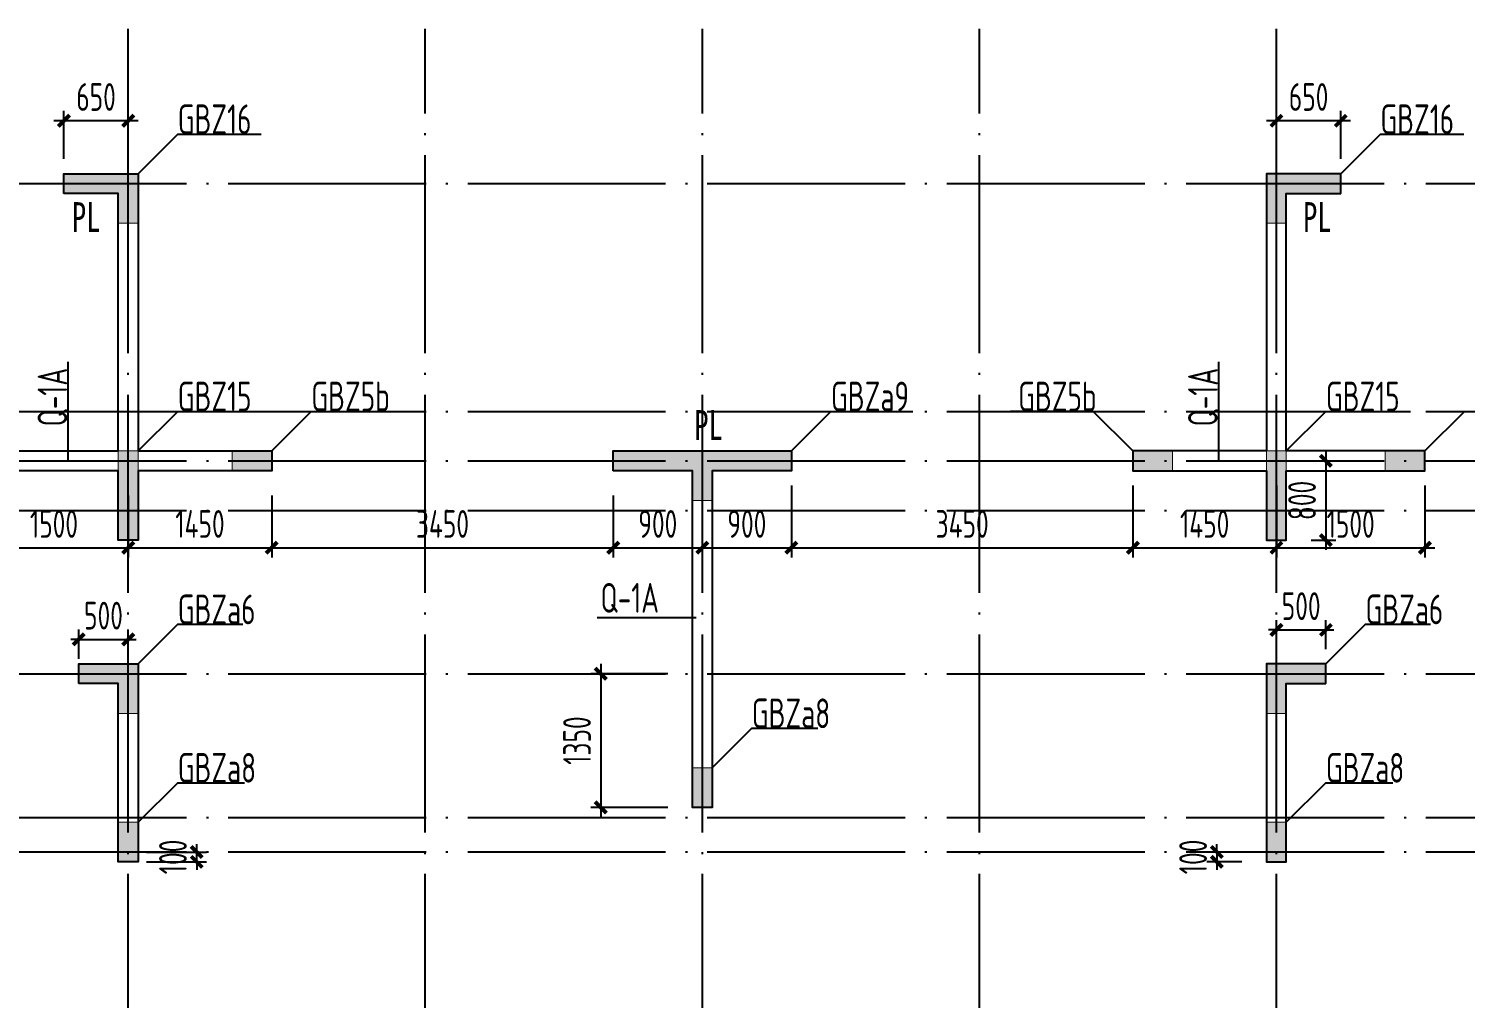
# Model space of a CAD drawing. Extents: x 154268 to 5133249, y -1832900 to 601179.
# Drawn here: x 462998 to 477511, y 555286 to 565077 of the extents above; entities that cross this region are included whole.
import ezdxf
from ezdxf.enums import TextEntityAlignment as Align

# ---------------------------------------------------------------- set-up
doc = ezdxf.new("R2010")
doc.units = 0
doc.header["$LTSCALE"] = 1000
doc.linetypes.add('DOTE', pattern=[2.42, 2, -0.2, 0.02, -0.2])
for name, color, linetype in [('A-ANNO-AXIS', 94, 'Continuous'), ('A-ANNO-DOTE', 15, 'DOTE'), ('DIM', 3, 'Continuous'), ('S-WALL-DE-标注', 7, 'Continuous'), ('S-WALL-砼墙', 60, 'Continuous'), ('S-WALL-编号', 7, 'Continuous'), ('WCOL', 7, 'Continuous'), ('WCOL_HATCH', 251, 'Continuous'), ('WCOL_NUM', 7, 'Continuous')]:
    doc.layers.add(name, color=color, linetype=linetype)
doc.styles.add('TSSD_Dimension', font='tssdeng.shx', dxfattribs={"width": 0.7, "bigfont": 'Hztxt.shx'})
doc.styles.add('TSSD_Label', font='tssdeng.shx', dxfattribs={"width": 0.7, "bigfont": 'hztxt.shx'})
doc.styles.add('TY1', font='')
doc.styles.get('TY1').set_extended_font_data('SimSun')
doc.dimstyles.new('TSSD_100_100$0', dxfattribs={"dimtxt": 280, "dimasz": 80, "dimexe": 100, "dimexo": 250, "dimgap": 100, "dimtad": 1, "dimdec": 0, "dimzin": 0, "dimdsep": 46, "dimtxsty": 'TSSD_Dimension', "dimblk": 'ARCHTICK', "dimcen": 0, "dimdle": 100, "dimclrd": 3, "dimclre": 3, "dimclrt": 7, "dimadec": 0, "dimazin": 0, "dimtfac": 1, "dimtdec": 0, "dimtix": 1, "dimtmove": 2, "dimatfit": 3, "dimldrblk": 'ARCHTICK', "dimfxl": 100, "dimtolj": 1, "dimtzin": 0, "dimarcsym": 0})

# ---------------------------------------------------------------- blocks, each defined once
blk = doc.blocks.new('T4zw1')
at = {"layer": 'A-ANNO-DOTE'}
for p, q in [((1572757, -2354199), (1572757, -2338823)), ((1575757, -2354199), (1575757, -2338823)), ((1578557, -2354199), (1578557, -2338823)), ((1581357, -2354199), (1581357, -2338823)), ((1584357, -2354199), (1584357, -2338823)), ((1554406, -2340387), (1601542, -2340387)), ((1554406, -2342687), (1596363, -2342687)), ((1554406, -2343187), (1601542, -2343187)), ((1554406, -2343687), (1601542, -2343687)), ((1554406, -2345337), (1601542, -2345337)), ((1554406, -2346787), (1601542, -2346787)), ((1554406, -2347137), (1601542, -2347137))]:
    blk.add_line(p, q, dxfattribs=at)
blk = doc.blocks.new('_ArchTick')
at = {"color": 0, "linetype": 'ByBlock', "const_width": 0.5}
blk.add_lwpolyline([(-0.71, -0.71), (0.71, 0.71)], dxfattribs=at)
blk = doc.blocks.new('*D238')
at = {"layer": 'Defpoints', "color": 0, "transparency": 16777216}
for p in [(15480, 10303), (16980, 10303), (16980, 9526)]:
    blk.add_point(p, dxfattribs=at)
at = {"layer": 'DIM', "color": 3, "lineweight": -2, "transparency": 16777216}
for p, q in [((15480, 10053), (15480, 9426)), ((16980, 10053), (16980, 9426)), ((15380, 9526), (17080, 9526))]:
    blk.add_line(p, q, dxfattribs=at)
at = {"layer": 'DIM', "color": 3, "lineweight": -2, "transparency": 16777216, "xscale": 80, "yscale": 80, "zscale": 80, "rotation": 180}
blk.add_blockref('_ArchTick', (15480, 9526), dxfattribs=at)
at = {"layer": 'DIM', "color": 3, "lineweight": -2, "transparency": 16777216, "xscale": 80, "yscale": 80, "zscale": 80}
blk.add_blockref('_ArchTick', (16980, 9526), dxfattribs=at)
at = {"layer": 'DIM', "color": 7, "transparency": 16777216, "insert": (16230, 9766), "char_height": 280, "attachment_point": 5, "style": 'TSSD_Dimension'}
blk.add_mtext('\\A1;1500', dxfattribs=at)
blk = doc.blocks.new('*D239')
at = {"layer": 'Defpoints', "color": 0, "transparency": 16777216}
for p in [(16980, 10303), (18430, 10303), (18430, 9526)]:
    blk.add_point(p, dxfattribs=at)
at = {"layer": 'DIM', "color": 3, "lineweight": -2, "transparency": 16777216}
for p, q in [((16980, 10053), (16980, 9426)), ((18430, 10053), (18430, 9426)), ((16880, 9526), (18530, 9526))]:
    blk.add_line(p, q, dxfattribs=at)
at = {"layer": 'DIM', "color": 3, "lineweight": -2, "transparency": 16777216, "xscale": 80, "yscale": 80, "zscale": 80, "rotation": 180}
blk.add_blockref('_ArchTick', (16980, 9526), dxfattribs=at)
at = {"layer": 'DIM', "color": 3, "lineweight": -2, "transparency": 16777216, "xscale": 80, "yscale": 80, "zscale": 80}
blk.add_blockref('_ArchTick', (18430, 9526), dxfattribs=at)
at = {"layer": 'DIM', "color": 7, "transparency": 16777216, "insert": (17705, 9766), "char_height": 280, "attachment_point": 5, "style": 'TSSD_Dimension'}
blk.add_mtext('\\A1;1450', dxfattribs=at)
blk = doc.blocks.new('*D240')
at = {"layer": 'Defpoints', "color": 0, "transparency": 16777216}
for p in [(18430, 10303), (21880, 10303), (21880, 9526)]:
    blk.add_point(p, dxfattribs=at)
at = {"layer": 'DIM', "color": 3, "lineweight": -2, "transparency": 16777216}
for p, q in [((18430, 10053), (18430, 9426)), ((21880, 10053), (21880, 9426)), ((18330, 9526), (21980, 9526))]:
    blk.add_line(p, q, dxfattribs=at)
at = {"layer": 'DIM', "color": 3, "lineweight": -2, "transparency": 16777216, "xscale": 80, "yscale": 80, "zscale": 80, "rotation": 180}
blk.add_blockref('_ArchTick', (18430, 9526), dxfattribs=at)
at = {"layer": 'DIM', "color": 3, "lineweight": -2, "transparency": 16777216, "xscale": 80, "yscale": 80, "zscale": 80}
blk.add_blockref('_ArchTick', (21880, 9526), dxfattribs=at)
at = {"layer": 'DIM', "color": 7, "transparency": 16777216, "insert": (20155, 9766), "char_height": 280, "attachment_point": 5, "style": 'TSSD_Dimension'}
blk.add_mtext('\\A1;3450', dxfattribs=at)
blk = doc.blocks.new('*D241')
at = {"layer": 'Defpoints', "color": 0, "transparency": 16777216}
for p in [(22780, 10403), (21880, 10303), (22780, 9526)]:
    blk.add_point(p, dxfattribs=at)
at = {"layer": 'DIM', "color": 3, "lineweight": -2, "transparency": 16777216}
for p, q in [((21880, 10053), (21880, 9426)), ((22780, 10153), (22780, 9426)), ((21780, 9526), (22880, 9526))]:
    blk.add_line(p, q, dxfattribs=at)
at = {"layer": 'DIM', "color": 3, "lineweight": -2, "transparency": 16777216, "xscale": 80, "yscale": 80, "zscale": 80, "rotation": 180}
blk.add_blockref('_ArchTick', (21880, 9526), dxfattribs=at)
at = {"layer": 'DIM', "color": 3, "lineweight": -2, "transparency": 16777216, "xscale": 80, "yscale": 80, "zscale": 80}
blk.add_blockref('_ArchTick', (22780, 9526), dxfattribs=at)
at = {"layer": 'DIM', "color": 7, "transparency": 16777216, "insert": (22330, 9766), "char_height": 280, "attachment_point": 5, "style": 'TSSD_Dimension'}
blk.add_mtext('\\A1;900', dxfattribs=at)
blk = doc.blocks.new('*D242')
at = {"layer": 'Defpoints', "color": 0, "transparency": 16777216}
for p in [(22780, 10403), (23680, 10403), (23680, 9526)]:
    blk.add_point(p, dxfattribs=at)
at = {"layer": 'DIM', "color": 3, "lineweight": -2, "transparency": 16777216}
for p, q in [((22780, 10153), (22780, 9426)), ((23680, 10153), (23680, 9426)), ((22680, 9526), (23780, 9526))]:
    blk.add_line(p, q, dxfattribs=at)
at = {"layer": 'DIM', "color": 3, "lineweight": -2, "transparency": 16777216, "xscale": 80, "yscale": 80, "zscale": 80, "rotation": 180}
blk.add_blockref('_ArchTick', (22780, 9526), dxfattribs=at)
at = {"layer": 'DIM', "color": 3, "lineweight": -2, "transparency": 16777216, "xscale": 80, "yscale": 80, "zscale": 80}
blk.add_blockref('_ArchTick', (23680, 9526), dxfattribs=at)
at = {"layer": 'DIM', "color": 7, "transparency": 16777216, "insert": (23230, 9766), "char_height": 280, "attachment_point": 5, "style": 'TSSD_Dimension'}
blk.add_mtext('\\A1;900', dxfattribs=at)
blk = doc.blocks.new('*D243')
at = {"layer": 'Defpoints', "color": 0, "transparency": 16777216}
for p in [(23680, 10403), (27130, 10403), (27130, 9526)]:
    blk.add_point(p, dxfattribs=at)
at = {"layer": 'DIM', "color": 3, "lineweight": -2, "transparency": 16777216}
for p, q in [((23680, 10153), (23680, 9426)), ((27130, 10153), (27130, 9426)), ((23580, 9526), (27230, 9526))]:
    blk.add_line(p, q, dxfattribs=at)
at = {"layer": 'DIM', "color": 3, "lineweight": -2, "transparency": 16777216, "xscale": 80, "yscale": 80, "zscale": 80, "rotation": 180}
blk.add_blockref('_ArchTick', (23680, 9526), dxfattribs=at)
at = {"layer": 'DIM', "color": 3, "lineweight": -2, "transparency": 16777216, "xscale": 80, "yscale": 80, "zscale": 80}
blk.add_blockref('_ArchTick', (27130, 9526), dxfattribs=at)
at = {"layer": 'DIM', "color": 7, "transparency": 16777216, "insert": (25405, 9766), "char_height": 280, "attachment_point": 5, "style": 'TSSD_Dimension'}
blk.add_mtext('\\A1;3450', dxfattribs=at)
blk = doc.blocks.new('*D244')
at = {"layer": 'Defpoints', "color": 0, "transparency": 16777216}
for p in [(27130, 10403), (28580, 10403), (28580, 9526)]:
    blk.add_point(p, dxfattribs=at)
at = {"layer": 'DIM', "color": 3, "lineweight": -2, "transparency": 16777216}
for p, q in [((27130, 10153), (27130, 9426)), ((28580, 10153), (28580, 9426)), ((27030, 9526), (28680, 9526))]:
    blk.add_line(p, q, dxfattribs=at)
at = {"layer": 'DIM', "color": 3, "lineweight": -2, "transparency": 16777216, "xscale": 80, "yscale": 80, "zscale": 80, "rotation": 180}
blk.add_blockref('_ArchTick', (27130, 9526), dxfattribs=at)
at = {"layer": 'DIM', "color": 3, "lineweight": -2, "transparency": 16777216, "xscale": 80, "yscale": 80, "zscale": 80}
blk.add_blockref('_ArchTick', (28580, 9526), dxfattribs=at)
at = {"layer": 'DIM', "color": 7, "transparency": 16777216, "insert": (27855, 9766), "char_height": 280, "attachment_point": 5, "style": 'TSSD_Dimension'}
blk.add_mtext('\\A1;1450', dxfattribs=at)
blk = doc.blocks.new('*D245')
at = {"layer": 'Defpoints', "color": 0, "transparency": 16777216}
for p in [(28580, 10403), (30080, 10403), (30080, 9526)]:
    blk.add_point(p, dxfattribs=at)
at = {"layer": 'DIM', "color": 3, "lineweight": -2, "transparency": 16777216}
for p, q in [((28580, 10153), (28580, 9426)), ((30080, 10153), (30080, 9426)), ((28480, 9526), (30180, 9526))]:
    blk.add_line(p, q, dxfattribs=at)
at = {"layer": 'DIM', "color": 3, "lineweight": -2, "transparency": 16777216, "xscale": 80, "yscale": 80, "zscale": 80, "rotation": 180}
blk.add_blockref('_ArchTick', (28580, 9526), dxfattribs=at)
at = {"layer": 'DIM', "color": 3, "lineweight": -2, "transparency": 16777216, "xscale": 80, "yscale": 80, "zscale": 80}
blk.add_blockref('_ArchTick', (30080, 9526), dxfattribs=at)
at = {"layer": 'DIM', "color": 7, "transparency": 16777216, "insert": (29330, 9766), "char_height": 280, "attachment_point": 5, "style": 'TSSD_Dimension'}
blk.add_mtext('\\A1;1500', dxfattribs=at)
blk = doc.blocks.new('*D284')
at = {"layer": 'Defpoints', "color": 0, "transparency": 16777216}
for p in [(16980, 8600), (16480, 8153), (16980, 8153)]:
    blk.add_point(p, dxfattribs=at)
at = {"layer": 'DIM', "color": 3, "lineweight": -2, "transparency": 16777216}
for p, q in [((16480, 8600), (16400, 8600)), ((16480, 8403), (16480, 8700)), ((16480, 8600), (16980, 8600)), ((16980, 8403), (16980, 8700)), ((16980, 8600), (17060, 8600))]:
    blk.add_line(p, q, dxfattribs=at)
at = {"layer": 'DIM', "color": 3, "lineweight": -2, "transparency": 16777216, "xscale": 80, "yscale": 80, "zscale": 80}
blk.add_blockref('_ArchTick', (16480, 8600), dxfattribs=at)
at = {"layer": 'DIM', "color": 3, "lineweight": -2, "transparency": 16777216, "xscale": 80, "yscale": 80, "zscale": 80, "rotation": 180}
blk.add_blockref('_ArchTick', (16980, 8600), dxfattribs=at)
at = {"layer": 'DIM', "color": 7, "transparency": 16777216, "insert": (16730, 8840), "char_height": 280, "attachment_point": 5, "style": 'TSSD_Dimension'}
blk.add_mtext('\\A1;500', dxfattribs=at)
blk = doc.blocks.new('*D285')
at = {"layer": 'Defpoints', "color": 0, "transparency": 16777216}
for p in [(22680, 8253), (21754, 6903), (22680, 6903)]:
    blk.add_point(p, dxfattribs=at)
at = {"layer": 'DIM', "color": 3, "lineweight": -2, "transparency": 16777216}
for p, q in [((21754, 8353), (21754, 6803)), ((22430, 8253), (21654, 8253)), ((22430, 6903), (21654, 6903))]:
    blk.add_line(p, q, dxfattribs=at)
at = {"layer": 'DIM', "color": 3, "lineweight": -2, "transparency": 16777216, "xscale": 80, "yscale": 80, "zscale": 80}
for p, rotation in [((21754, 8253), 90), ((21754, 6903), 270)]:
    blk.add_blockref('_ArchTick', p, dxfattribs=dict(at, rotation=rotation))
at = {"layer": 'DIM', "color": 7, "transparency": 16777216, "insert": (21514, 7578), "char_height": 280, "attachment_point": 5, "rotation": 90, "style": 'TSSD_Dimension'}
blk.add_mtext('\\A1;1350', dxfattribs=at)
blk = doc.blocks.new('*D318')
at = {"layer": 'Defpoints', "color": 0, "transparency": 16777216}
for p in [(28480, 6453), (27978, 6353), (28480, 6353)]:
    blk.add_point(p, dxfattribs=at)
at = {"layer": 'DIM', "color": 3, "lineweight": -2, "transparency": 16777216}
for p, q in [((27978, 6453), (27978, 6533)), ((28230, 6453), (27878, 6453)), ((27978, 6453), (27978, 6353)), ((28230, 6353), (27878, 6353)), ((27978, 6353), (27978, 6273))]:
    blk.add_line(p, q, dxfattribs=at)
at = {"layer": 'DIM', "color": 3, "lineweight": -2, "transparency": 16777216, "xscale": 80, "yscale": 80, "zscale": 80}
for p, rotation in [((27978, 6453), 270), ((27978, 6353), 90)]:
    blk.add_blockref('_ArchTick', p, dxfattribs=dict(at, rotation=rotation))
at = {"layer": 'DIM', "color": 7, "transparency": 16777216, "insert": (27738, 6403), "char_height": 280, "attachment_point": 5, "rotation": 90, "style": 'TSSD_Dimension'}
blk.add_mtext('\\A1;100', dxfattribs=at)
blk = doc.blocks.new('*D321')
at = {"layer": 'Defpoints', "color": 0, "transparency": 16777216}
for p in [(29080, 8696), (28580, 8253), (29080, 8253)]:
    blk.add_point(p, dxfattribs=at)
at = {"layer": 'DIM', "color": 3, "lineweight": -2, "transparency": 16777216}
for p, q in [((28580, 8503), (28580, 8796)), ((29080, 8503), (29080, 8796)), ((28580, 8696), (28500, 8696)), ((28580, 8696), (29080, 8696)), ((29080, 8696), (29160, 8696))]:
    blk.add_line(p, q, dxfattribs=at)
at = {"layer": 'DIM', "color": 3, "lineweight": -2, "transparency": 16777216, "xscale": 80, "yscale": 80, "zscale": 80}
blk.add_blockref('_ArchTick', (28580, 8696), dxfattribs=at)
at = {"layer": 'DIM', "color": 3, "lineweight": -2, "transparency": 16777216, "xscale": 80, "yscale": 80, "zscale": 80, "rotation": 180}
blk.add_blockref('_ArchTick', (29080, 8696), dxfattribs=at)
at = {"layer": 'DIM', "color": 7, "transparency": 16777216, "insert": (28830, 8936), "char_height": 280, "attachment_point": 5, "style": 'TSSD_Dimension'}
blk.add_mtext('\\A1;500', dxfattribs=at)
blk = doc.blocks.new('*D322')
at = {"layer": 'Defpoints', "color": 0, "transparency": 16777216}
for p in [(28680, 10403), (28680, 9603), (29079, 9603)]:
    blk.add_point(p, dxfattribs=at)
at = {"layer": 'DIM', "color": 3, "lineweight": -2, "transparency": 16777216}
for p, q in [((29079, 10503), (29079, 9503)), ((28930, 10403), (29179, 10403)), ((28930, 9603), (29179, 9603))]:
    blk.add_line(p, q, dxfattribs=at)
at = {"layer": 'DIM', "color": 3, "lineweight": -2, "transparency": 16777216, "xscale": 80, "yscale": 80, "zscale": 80}
for p, rotation in [((29079, 10403), 90), ((29079, 9603), 270)]:
    blk.add_blockref('_ArchTick', p, dxfattribs=dict(at, rotation=rotation))
at = {"layer": 'DIM', "color": 7, "transparency": 16777216, "insert": (28839, 10003), "char_height": 280, "attachment_point": 5, "rotation": 90, "style": 'TSSD_Dimension'}
blk.add_mtext('\\A1;800', dxfattribs=at)
blk = doc.blocks.new('*D360')
at = {"layer": 'Defpoints', "color": 0, "transparency": 16777216}
for p in [(16330, 13838), (16330, 13203), (16980, 13203)]:
    blk.add_point(p, dxfattribs=at)
at = {"layer": 'DIM', "color": 3, "lineweight": -2, "transparency": 16777216}
for p, q in [((16330, 13453), (16330, 13938)), ((16980, 13453), (16980, 13938)), ((17080, 13838), (16230, 13838))]:
    blk.add_line(p, q, dxfattribs=at)
at = {"layer": 'DIM', "color": 3, "lineweight": -2, "transparency": 16777216, "xscale": 80, "yscale": 80, "zscale": 80, "rotation": 180}
blk.add_blockref('_ArchTick', (16330, 13838), dxfattribs=at)
at = {"layer": 'DIM', "color": 3, "lineweight": -2, "transparency": 16777216, "xscale": 80, "yscale": 80, "zscale": 80}
blk.add_blockref('_ArchTick', (16980, 13838), dxfattribs=at)
at = {"layer": 'DIM', "color": 7, "transparency": 16777216, "insert": (16655, 14078), "char_height": 280, "attachment_point": 5, "style": 'TSSD_Dimension'}
blk.add_mtext('\\A1;650', dxfattribs=at)
blk = doc.blocks.new('*D361')
at = {"layer": 'Defpoints', "color": 0, "transparency": 16777216}
for p in [(28580, 13838), (28580, 13203), (29230, 13203)]:
    blk.add_point(p, dxfattribs=at)
at = {"layer": 'DIM', "color": 3, "lineweight": -2, "transparency": 16777216}
for p, q in [((28580, 13453), (28580, 13938)), ((29230, 13453), (29230, 13938)), ((29330, 13838), (28480, 13838))]:
    blk.add_line(p, q, dxfattribs=at)
at = {"layer": 'DIM', "color": 3, "lineweight": -2, "transparency": 16777216, "xscale": 80, "yscale": 80, "zscale": 80, "rotation": 180}
blk.add_blockref('_ArchTick', (28580, 13838), dxfattribs=at)
at = {"layer": 'DIM', "color": 3, "lineweight": -2, "transparency": 16777216, "xscale": 80, "yscale": 80, "zscale": 80}
blk.add_blockref('_ArchTick', (29230, 13838), dxfattribs=at)
at = {"layer": 'DIM', "color": 7, "transparency": 16777216, "insert": (28905, 14078), "char_height": 280, "attachment_point": 5, "style": 'TSSD_Dimension'}
blk.add_mtext('\\A1;650', dxfattribs=at)
blk = doc.blocks.new('*D363')
at = {"layer": 'Defpoints', "color": 0, "transparency": 16777216}
for p in [(16916, 6453), (17672, 6453), (16916, 6353)]:
    blk.add_point(p, dxfattribs=at)
at = {"layer": 'DIM', "color": 3, "lineweight": -2, "transparency": 16777216}
for p, q in [((17672, 6453), (17672, 6533)), ((17166, 6453), (17772, 6453)), ((17672, 6353), (17672, 6453)), ((17166, 6353), (17772, 6353)), ((17672, 6353), (17672, 6273))]:
    blk.add_line(p, q, dxfattribs=at)
at = {"layer": 'DIM', "color": 3, "lineweight": -2, "transparency": 16777216, "xscale": 80, "yscale": 80, "zscale": 80}
for p, rotation in [((17672, 6453), 270), ((17672, 6353), 90)]:
    blk.add_blockref('_ArchTick', p, dxfattribs=dict(at, rotation=rotation))
at = {"layer": 'DIM', "color": 7, "transparency": 16777216, "insert": (17432, 6403), "char_height": 280, "attachment_point": 5, "rotation": 90, "style": 'TSSD_Dimension'}
blk.add_mtext('\\A1;100', dxfattribs=at)
blk = doc.blocks.new('7-4q1a')
at = {"layer": 'S-WALL-砼墙'}
for points in [[(10150, 3300), (10150, 3500), (10900, 3500), (10900, 700), (12250, 700), (12250, 500), (10900, 500), (10900, -200), (10700, -200), (10700, 500), (9300, 500), (9300, 700), (10700, 700), (10700, 3300)], [(23050, 3300), (23050, 3500), (22300, 3500), (22300, 700), (20950, 700), (20950, 500), (22300, 500), (22300, -200), (22500, -200), (22500, 500), (23900, 500), (23900, 700), (22500, 700), (22500, 3300)], [(15700, 500), (15700, 700), (17500, 700), (17500, 500), (16700, 500), (16700, -2900), (16500, -2900), (16500, 500)], [(10300, -1650), (10300, -1450), (10900, -1450), (10900, -3450), (10700, -3450), (10700, -1650)], [(22900, -1650), (22900, -1450), (22300, -1450), (22300, -3450), (22500, -3450), (22500, -1650)]]:
    blk.add_lwpolyline(points, close=True, dxfattribs=at)
blk = doc.blocks.new('2T4QBZ4')
at = {"layer": 'DIM'}
for base, p1, p2, picture, middle in [((16330, 13838.1), (16980, 13203.2), (16330, 13203.2), '*D360', (16655, 14078.1)), ((28580, 13838.1), (29230, 13203.2), (28580, 13203.2), '*D361', (28905, 14078.1)), ((22780, 9526.2), (21880, 10303.2), (22780, 10403.2), '*D241', (22330, 9766.2)), ((23680, 9526.2), (22780, 10403.2), (23680, 10403.2), '*D242', (23230, 9766.2)), ((27130, 9526.2), (23680, 10403.2), (27130, 10403.2), '*D243', (25405, 9766.2)), ((28580, 9526.2), (27130, 10403.2), (28580, 10403.2), '*D244', (27855, 9766.2)), ((30080, 9526.2), (28580, 10403.2), (30080, 10403.2), '*D245', (29330, 9766.2)), ((16980, 9526.2), (15480, 10303.2), (16980, 10303.2), '*D238', (16230, 9766.2)), ((18430, 9526.2), (16980, 10303.2), (18430, 10303.2), '*D239', (17705, 9766.2)), ((21880, 9526.2), (18430, 10303.2), (21880, 10303.2), '*D240', (20155, 9766.2)), ((16980, 8600.5), (16480, 8153.2), (16980, 8153.2), '*D284', (16730, 8840.5)), ((29080, 8695.6), (28580, 8253.2), (29080, 8253.2), '*D321', (28830, 8935.6))]:
    dim = blk.add_linear_dim(base=base, p1=p1, p2=p2, dimstyle='TSSD_100_100$0', dxfattribs=at)
    dim.commit()
    dim.dimension.update_dxf_attribs({"geometry": picture, "text_midpoint": middle})
for base, p1, p2, picture, middle in [((29078.7, 9603.2), (28680, 10403.2), (28680, 9603.2), '*D322', (28838.7, 10003.2)), ((21753.6, 6903.2), (22680, 8253.2), (22680, 6903.2), '*D285', (21513.6, 7578.2)), ((17672.4, 6453.2), (16916, 6353.2), (16916, 6453.2), '*D363', (17432.4, 6403.2)), ((27977.8, 6353.2), (28480, 6453.2), (28480, 6353.2), '*D318', (27737.8, 6403.2))]:
    dim = blk.add_linear_dim(base=base, p1=p1, p2=p2, angle=90, dimstyle='TSSD_100_100$0', dxfattribs=at)
    dim.commit()
    dim.dimension.update_dxf_attribs({"geometry": picture, "text_midpoint": middle})

msp = doc.modelspace()

# ---------------------------------------------------------------- hatches: boundary and pattern name
at = {"layer": 'WCOL_HATCH'}
for points in [[(463352.9, 563412.8), (463902.9, 563412.8), (463902.9, 563112.8), (464102.9, 563112.8), (464102.9, 563612.8), (463352.9, 563612.8)], [(475502.9, 563112.8), (475702.9, 563112.8), (475702.9, 563412.8), (475702.9, 563412.8), (476252.9, 563412.8), (476252.9, 563612.8), (475502.9, 563612.8)], [(463902.9, 560812.8), (463902.9, 559912.8), (464102.9, 559912.8), (464102.9, 560812.8)], [(465052.9, 560612.8), (465452.9, 560612.8), (465452.9, 560812.8), (465052.9, 560812.8)], [(468902.9, 560812.8), (470702.9, 560812.8), (470702.9, 560612.8), (469902.9, 560612.8), (469902.9, 560312.8), (469702.9, 560312.8), (469702.9, 560612.8), (468902.9, 560612.8)], [(474552.9, 560812.8), (474152.9, 560812.8), (474152.9, 560612.8), (474552.9, 560612.8)], [(475502.9, 560812.8), (475502.9, 559912.8), (475702.9, 559912.8), (475702.9, 560812.8)], [(476702.9, 560612.8), (477102.9, 560612.8), (477102.9, 560812.8), (476702.9, 560812.8)], [(463502.9, 558462.8), (463902.9, 558462.8), (463902.9, 558162.8), (464102.9, 558162.8), (464102.9, 558662.8), (463502.9, 558662.8)], [(475502.9, 558162.8), (475702.9, 558162.8), (475702.9, 558462.8), (476102.9, 558462.8), (476102.9, 558662.8), (475502.9, 558662.8)], [(469702.9, 557612.8), (469702.9, 557212.8), (469902.9, 557212.8), (469902.9, 557612.8)], [(463902.9, 557062.8), (463902.9, 556662.8), (464102.9, 556662.8), (464102.9, 557062.8)], [(475502.9, 557062.8), (475502.9, 556662.8), (475702.9, 556662.8), (475702.9, 557062.8)]]:
    msp.add_hatch(color=253, dxfattribs=at).paths.add_polyline_path(points)

# ---------------------------------------------------------------- linework, layer by layer
at = {"layer": 'S-WALL-编号', "color": 2}
for p, q in [((463394.2, 561712.2), (463394.2, 560712.8)), ((475016.6, 561712.2), (475016.6, 560712.8)), ((469741.1, 559128.8), (468741.7, 559128.8))]:
    msp.add_line(p, q, dxfattribs=at)
at = {"layer": 'WCOL', "color": 2, "const_width": 10}
for points in [[(463352.9, 563412.8), (463902.9, 563412.8), (463902.9, 563112.8), (464102.9, 563112.8), (464102.9, 563612.8), (463352.9, 563612.8)], [(475502.9, 563112.8), (475702.9, 563112.8), (475702.9, 563412.8), (475702.9, 563412.8), (476252.9, 563412.8), (476252.9, 563612.8), (475502.9, 563612.8)], [(463902.9, 560812.8), (463902.9, 559912.8), (464102.9, 559912.8), (464102.9, 560812.8)], [(465052.9, 560612.8), (465452.9, 560612.8), (465452.9, 560812.8), (465052.9, 560812.8)], [(468902.9, 560812.8), (470702.9, 560812.8), (470702.9, 560612.8), (469902.9, 560612.8), (469902.9, 560312.8), (469702.9, 560312.8), (469702.9, 560612.8), (468902.9, 560612.8)], [(474552.9, 560812.8), (474152.9, 560812.8), (474152.9, 560612.8), (474552.9, 560612.8)], [(475502.9, 560812.8), (475502.9, 559912.8), (475702.9, 559912.8), (475702.9, 560812.8)], [(476702.9, 560612.8), (477102.9, 560612.8), (477102.9, 560812.8), (476702.9, 560812.8)], [(463502.9, 558462.8), (463902.9, 558462.8), (463902.9, 558162.8), (464102.9, 558162.8), (464102.9, 558662.8), (463502.9, 558662.8)], [(475502.9, 558162.8), (475702.9, 558162.8), (475702.9, 558462.8), (476102.9, 558462.8), (476102.9, 558662.8), (475502.9, 558662.8)], [(469702.9, 557612.8), (469702.9, 557212.8), (469902.9, 557212.8), (469902.9, 557612.8)], [(463902.9, 557062.8), (463902.9, 556662.8), (464102.9, 556662.8), (464102.9, 557062.8)], [(475502.9, 557062.8), (475502.9, 556662.8), (475702.9, 556662.8), (475702.9, 557062.8)]]:
    msp.add_lwpolyline(points, close=True, dxfattribs=at)
at = {"layer": 'WCOL_NUM', "color": 7}
for points in [[(464102.9, 563612.8), (464502.9, 564012.8), (465347, 564012.8)], [(476252.9, 563612.8), (476652.9, 564012.8), (477497, 564012.8)], [(464102.9, 560812.8), (464502.9, 561212.8), (465355.9, 561212.8)], [(465452.9, 560812.8), (465852.9, 561212.8), (466688.1, 561212.8)], [(470702.9, 560812.8), (471102.9, 561212.8), (471929.2, 561212.8)], [(474152.9, 560812.8), (473752.9, 561212.8), (472917.8, 561212.8)], [(475702.9, 560812.8), (476102.9, 561212.8), (476955.9, 561212.8)], [(477102.9, 560812.8), (477502.9, 561212.8), (478338.1, 561212.8)], [(464102.9, 558662.8), (464502.9, 559062.8), (465160.4, 559062.8)], [(476102.9, 558662.8), (476502.9, 559062.8), (477160.4, 559062.8)], [(469902.9, 557612.8), (470302.9, 558012.8), (470969.3, 558012.8)], [(464102.9, 557062.8), (464502.9, 557462.8), (465178.2, 557462.8)], [(475702.9, 557062.8), (476102.9, 557462.8), (476778.2, 557462.8)]]:
    msp.add_lwpolyline(points, dxfattribs=at)

# ---------------------------------------------------------------- block references
at = {"layer": 'A-ANNO-AXIS'}
msp.add_blockref('T4zw1', (-1108753.6, 2903899.7), dxfattribs=at)
at = {"layer": 'DIM'}
msp.add_blockref('2T4QBZ4', (447022.9, 550309.6), dxfattribs=at)
at = {"layer": 'S-WALL-砼墙', "color": 3}
msp.add_blockref('7-4q1a', (453202.9, 560112.8), dxfattribs=at)

# ---------------------------------------------------------------- texts
at = {"layer": 'S-WALL-DE-标注', "color": 3, "style": 'TY1', "width": 0.7}
for p in [(463435, 563025.7), (475872.9, 563025.7), (469723, 560924.9)]:
    msp.add_text('PL', height=300, dxfattribs=at).set_placement(p)
at = {"layer": 'S-WALL-编号', "color": 2, "style": 'TSSD_Label', "width": 0.7}
for p in [(463237.8, 561356), (474860.2, 561356)]:
    msp.add_text('Q-1A', height=300, rotation=90, dxfattribs=at).set_placement(p, align=Align.MIDDLE_CENTER)
msp.add_text('Q-1A', height=300, dxfattribs=at).set_placement((469069.6, 559329.4), align=Align.MIDDLE_CENTER)
at = {"layer": 'WCOL_NUM', "color": 7, "style": 'TSSD_Label', "width": 0.7}
for s, p in [('GBZ16', (464502.9, 564012.8)), ('GBZ16', (476652.9, 564012.8)), ('GBZ15', (464502.9, 561212.8)), ('GBZ5b', (465852.9, 561212.8)), ('GBZa9', (471102.9, 561212.8)), ('GBZ5b', (472993.7, 561212.8)), ('GBZ15', (476102.9, 561212.8)), ('GBZa6', (464502.9, 559062.8)), ('GBZa6', (476502.9, 559062.8)), ('GBZa8', (470302.9, 558012.8)), ('GBZa8', (464502.9, 557462.8)), ('GBZa8', (476102.9, 557462.8))]:
    msp.add_text(s, height=300, dxfattribs=at).set_placement(p)

doc.saveas('drawing.dxf')
